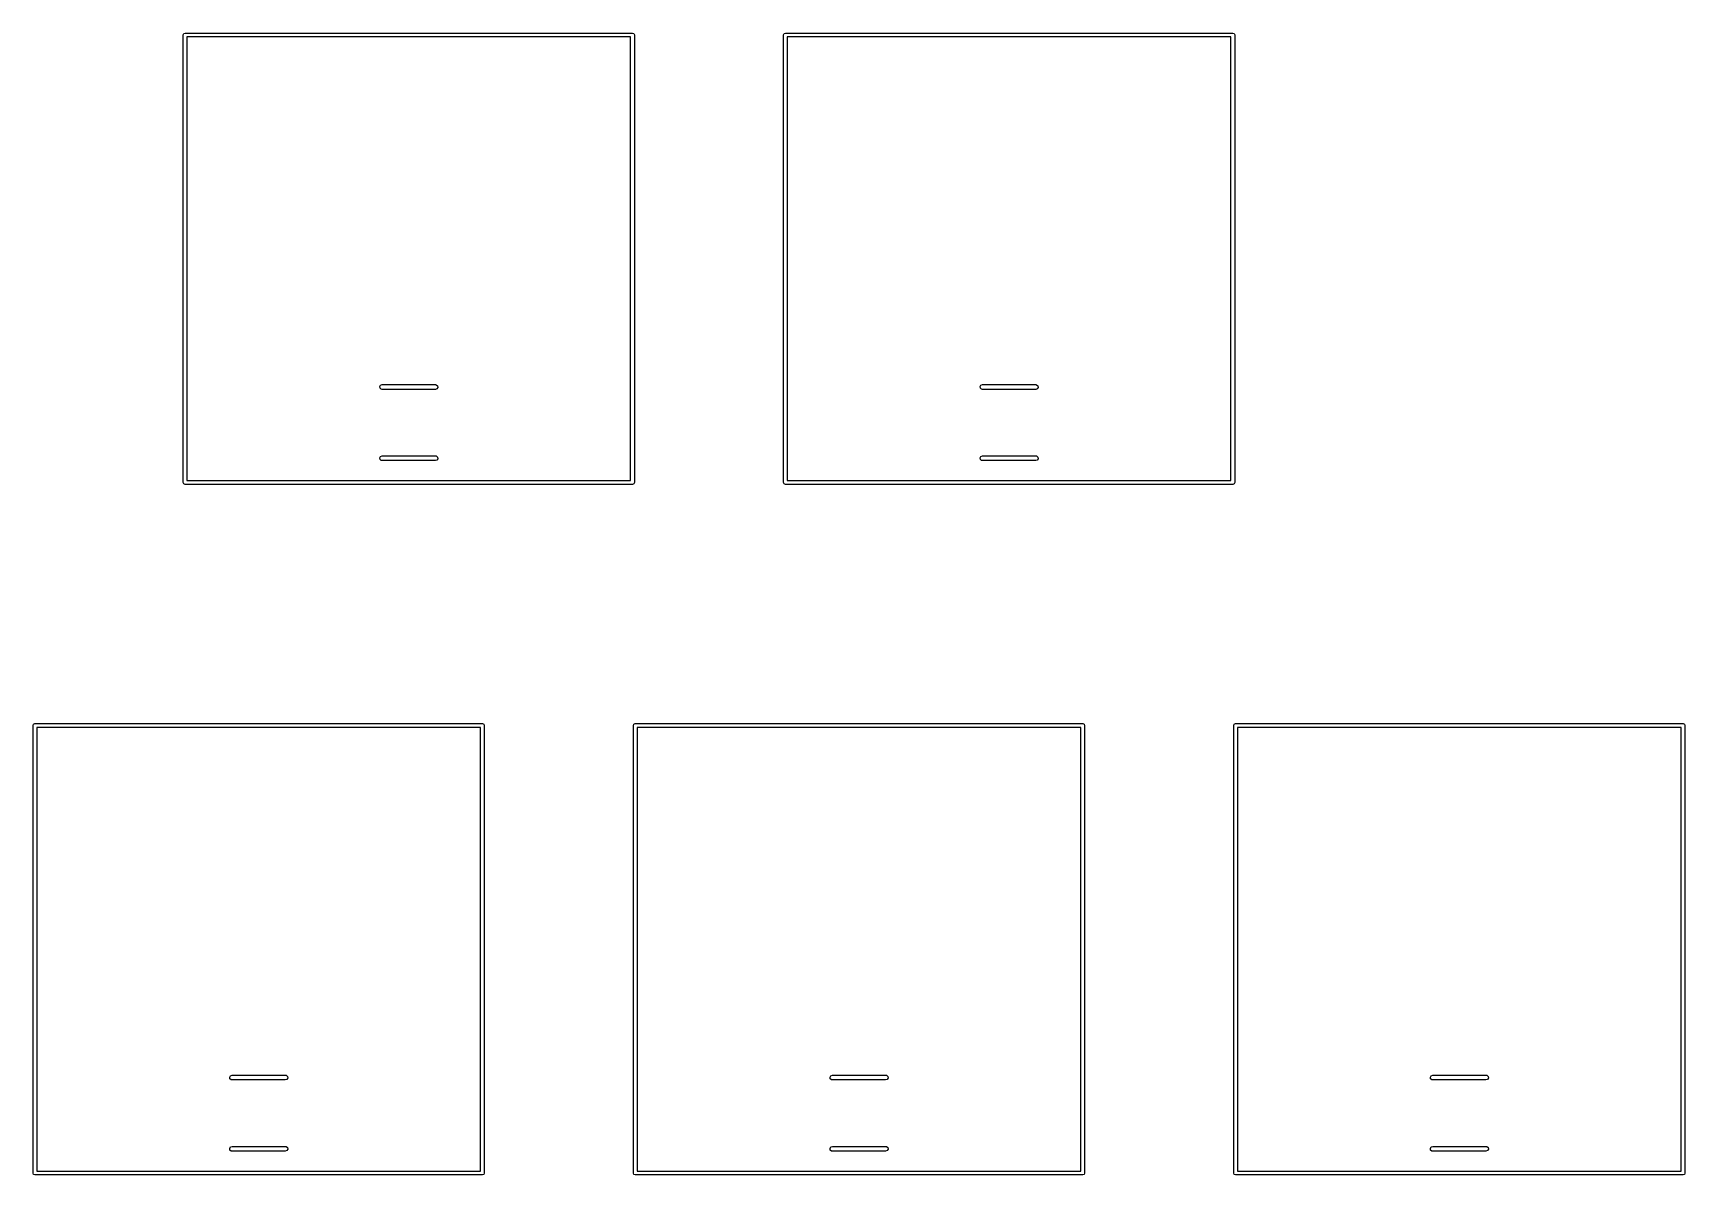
# Model space of a CAD drawing. Extents: x 9 to 342, y 7 to 196.
# Drawn here: x 218.3 to 270.7, y 105.4 to 141.6 of the extents above; entities that cross this region are included whole.
import ezdxf

# ---------------------------------------------------------------- set-up
doc = ezdxf.new("R2010")
doc.units = 0
doc.layers.add('BLACK', color=7, linetype='CONTINUOUS')

msp = doc.modelspace()

# ---------------------------------------------------------------- linework, layer by layer
at = {"layer": 'BLACK', "linetype": 'CONTINUOUS'}
for p, q in [((223.091, 141.561), (223.109, 141.604)), ((223.091, 127.361), (223.091, 141.561)), ((223.109, 141.604), (223.151, 141.621)), ((223.151, 141.621), (237.351, 141.621)), ((237.351, 141.621), (237.393, 141.604)), ((237.393, 141.604), (237.411, 141.561)), ((237.411, 141.561), (237.411, 127.361)), ((242.141, 141.561), (242.159, 141.604)), ((242.141, 127.361), (242.141, 141.561)), ((242.159, 141.604), (242.201, 141.621)), ((242.201, 141.621), (256.401, 141.621)), ((256.401, 141.621), (256.443, 141.604)), ((256.443, 141.604), (256.461, 141.561)), ((256.461, 141.561), (256.461, 127.361)), ((223.211, 141.501), (223.211, 127.421)), ((237.291, 141.501), (223.211, 141.501)), ((237.291, 127.421), (237.291, 141.501)), ((242.261, 141.501), (242.261, 127.421)), ((256.341, 141.501), (242.261, 141.501)), ((256.341, 127.421), (256.341, 141.501)), ((229.331, 130.405), (229.357, 130.45)), ((229.34, 130.353), (229.331, 130.405)), ((229.38, 130.32), (229.34, 130.353)), ((229.357, 130.45), (229.406, 130.468)), ((229.406, 130.315), (229.38, 130.32)), ((229.406, 130.468), (231.096, 130.468)), ((231.096, 130.315), (229.406, 130.315)), ((231.096, 130.468), (231.122, 130.463)), ((231.145, 130.333), (231.096, 130.315)), ((231.122, 130.463), (231.162, 130.43)), ((231.171, 130.378), (231.145, 130.333)), ((231.162, 130.43), (231.171, 130.378)), ((248.381, 130.405), (248.407, 130.45)), ((248.39, 130.353), (248.381, 130.405)), ((248.43, 130.32), (248.39, 130.353)), ((248.407, 130.45), (248.456, 130.468)), ((248.456, 130.315), (248.43, 130.32)), ((248.456, 130.468), (250.146, 130.468)), ((250.146, 130.315), (248.456, 130.315)), ((250.146, 130.468), (250.172, 130.463)), ((250.195, 130.333), (250.146, 130.315)), ((250.172, 130.463), (250.212, 130.43)), ((250.221, 130.378), (250.195, 130.333)), ((250.212, 130.43), (250.221, 130.378)), ((229.331, 128.144), (229.357, 128.189)), ((229.34, 128.093), (229.331, 128.144)), ((229.38, 128.059), (229.34, 128.093)), ((229.357, 128.189), (229.406, 128.207)), ((229.406, 128.055), (229.38, 128.059)), ((229.406, 128.207), (231.096, 128.207)), ((231.096, 128.055), (229.406, 128.055)), ((231.096, 128.207), (231.122, 128.203)), ((231.145, 128.073), (231.096, 128.055)), ((231.122, 128.203), (231.162, 128.169)), ((231.171, 128.118), (231.145, 128.073)), ((231.162, 128.169), (231.171, 128.118)), ((248.381, 128.144), (248.407, 128.189)), ((248.39, 128.093), (248.381, 128.144)), ((248.43, 128.059), (248.39, 128.093)), ((248.407, 128.189), (248.456, 128.207)), ((248.456, 128.055), (248.43, 128.059)), ((248.456, 128.207), (250.146, 128.207)), ((250.146, 128.055), (248.456, 128.055)), ((250.146, 128.207), (250.172, 128.203)), ((250.195, 128.073), (250.146, 128.055)), ((250.172, 128.203), (250.212, 128.169)), ((250.221, 128.118), (250.195, 128.073)), ((250.212, 128.169), (250.221, 128.118)), ((223.211, 127.421), (237.291, 127.421)), ((242.261, 127.421), (256.341, 127.421)), ((223.109, 127.319), (223.091, 127.361)), ((223.151, 127.301), (223.109, 127.319)), ((237.351, 127.301), (223.151, 127.301)), ((237.393, 127.319), (237.351, 127.301)), ((237.411, 127.361), (237.393, 127.319)), ((242.159, 127.319), (242.141, 127.361)), ((242.201, 127.301), (242.159, 127.319)), ((256.401, 127.301), (242.201, 127.301)), ((256.443, 127.319), (256.401, 127.301)), ((256.461, 127.361), (256.443, 127.319)), ((218.328, 119.654), (218.346, 119.696)), ((218.328, 105.454), (218.328, 119.654)), ((218.346, 119.696), (218.388, 119.714)), ((218.388, 119.714), (232.588, 119.714)), ((218.448, 119.594), (218.448, 105.514)), ((232.528, 119.594), (218.448, 119.594)), ((232.528, 105.514), (232.528, 119.594)), ((232.588, 119.714), (232.631, 119.696)), ((232.631, 119.696), (232.648, 119.654)), ((232.648, 119.654), (232.648, 105.454)), ((237.379, 119.654), (237.396, 119.696)), ((237.379, 105.454), (237.379, 119.654)), ((237.396, 119.696), (237.438, 119.714)), ((237.438, 119.714), (251.638, 119.714)), ((237.498, 119.594), (237.498, 105.514)), ((251.578, 119.594), (237.498, 119.594)), ((251.578, 105.514), (251.578, 119.594)), ((251.638, 119.714), (251.681, 119.696)), ((251.681, 119.696), (251.698, 119.654)), ((251.698, 119.654), (251.698, 105.454)), ((256.428, 119.654), (256.446, 119.696)), ((256.428, 105.454), (256.428, 119.654)), ((256.446, 119.696), (256.488, 119.714)), ((256.488, 119.714), (270.688, 119.714)), ((256.548, 119.594), (256.548, 105.514)), ((270.628, 119.594), (256.548, 119.594)), ((270.628, 105.514), (270.628, 119.594)), ((270.688, 119.714), (270.731, 119.696)), ((270.731, 119.696), (270.748, 119.654)), ((270.748, 119.654), (270.748, 105.454)), ((224.568, 108.497), (224.594, 108.542)), ((224.594, 108.542), (224.643, 108.56)), ((224.643, 108.56), (226.334, 108.56)), ((226.334, 108.56), (226.36, 108.556)), ((226.36, 108.556), (226.4, 108.522)), ((226.4, 108.522), (226.409, 108.471)), ((243.618, 108.497), (243.644, 108.542)), ((243.644, 108.542), (243.693, 108.56)), ((243.693, 108.56), (245.384, 108.56)), ((245.384, 108.56), (245.41, 108.556)), ((245.41, 108.556), (245.45, 108.522)), ((245.45, 108.522), (245.459, 108.471)), ((262.668, 108.497), (262.694, 108.542)), ((262.694, 108.542), (262.743, 108.56)), ((262.743, 108.56), (264.434, 108.56)), ((264.434, 108.56), (264.46, 108.556)), ((264.46, 108.556), (264.5, 108.522)), ((264.5, 108.522), (264.509, 108.471)), ((224.577, 108.446), (224.568, 108.497)), ((224.617, 108.412), (224.577, 108.446)), ((224.643, 108.408), (224.617, 108.412)), ((226.334, 108.408), (224.643, 108.408)), ((226.383, 108.426), (226.334, 108.408)), ((226.409, 108.471), (226.383, 108.426)), ((243.627, 108.446), (243.618, 108.497)), ((243.667, 108.412), (243.627, 108.446)), ((243.693, 108.408), (243.667, 108.412)), ((245.384, 108.408), (243.693, 108.408)), ((245.433, 108.426), (245.384, 108.408)), ((245.459, 108.471), (245.433, 108.426)), ((262.677, 108.446), (262.668, 108.497)), ((262.717, 108.412), (262.677, 108.446)), ((262.743, 108.408), (262.717, 108.412)), ((264.434, 108.408), (262.743, 108.408)), ((264.483, 108.426), (264.434, 108.408)), ((264.509, 108.471), (264.483, 108.426)), ((224.568, 106.237), (224.594, 106.282)), ((224.577, 106.185), (224.568, 106.237)), ((224.617, 106.152), (224.577, 106.185)), ((224.594, 106.282), (224.643, 106.3)), ((224.643, 106.147), (224.617, 106.152)), ((224.643, 106.3), (226.334, 106.3)), ((226.334, 106.147), (224.643, 106.147)), ((226.334, 106.3), (226.36, 106.295)), ((226.383, 106.165), (226.334, 106.147)), ((226.36, 106.295), (226.4, 106.262)), ((226.409, 106.21), (226.383, 106.165)), ((226.4, 106.262), (226.409, 106.21)), ((243.618, 106.237), (243.644, 106.282)), ((243.627, 106.185), (243.618, 106.237)), ((243.667, 106.152), (243.627, 106.185)), ((243.644, 106.282), (243.693, 106.3)), ((243.693, 106.147), (243.667, 106.152)), ((243.693, 106.3), (245.384, 106.3)), ((245.384, 106.147), (243.693, 106.147)), ((245.384, 106.3), (245.41, 106.295)), ((245.433, 106.165), (245.384, 106.147)), ((245.41, 106.295), (245.45, 106.262)), ((245.459, 106.21), (245.433, 106.165)), ((245.45, 106.262), (245.459, 106.21)), ((262.668, 106.237), (262.694, 106.282)), ((262.677, 106.185), (262.668, 106.237)), ((262.717, 106.152), (262.677, 106.185)), ((262.694, 106.282), (262.743, 106.3)), ((262.743, 106.147), (262.717, 106.152)), ((262.743, 106.3), (264.434, 106.3)), ((264.434, 106.147), (262.743, 106.147)), ((264.434, 106.3), (264.46, 106.295)), ((264.483, 106.165), (264.434, 106.147)), ((264.46, 106.295), (264.5, 106.262)), ((264.509, 106.21), (264.483, 106.165)), ((264.5, 106.262), (264.509, 106.21)), ((218.346, 105.411), (218.328, 105.454)), ((218.388, 105.394), (218.346, 105.411)), ((232.588, 105.394), (218.388, 105.394)), ((218.448, 105.514), (232.528, 105.514)), ((232.631, 105.411), (232.588, 105.394)), ((232.648, 105.454), (232.631, 105.411)), ((237.396, 105.411), (237.379, 105.454)), ((237.438, 105.394), (237.396, 105.411)), ((251.638, 105.394), (237.438, 105.394)), ((237.498, 105.514), (251.578, 105.514)), ((251.681, 105.411), (251.638, 105.394)), ((251.698, 105.454), (251.681, 105.411)), ((256.446, 105.411), (256.428, 105.454)), ((256.488, 105.394), (256.446, 105.411)), ((270.688, 105.394), (256.488, 105.394)), ((256.548, 105.514), (270.628, 105.514)), ((270.731, 105.411), (270.688, 105.394)), ((270.748, 105.454), (270.731, 105.411))]:
    msp.add_line(p, q, dxfattribs=at)

doc.saveas('drawing.dxf')
